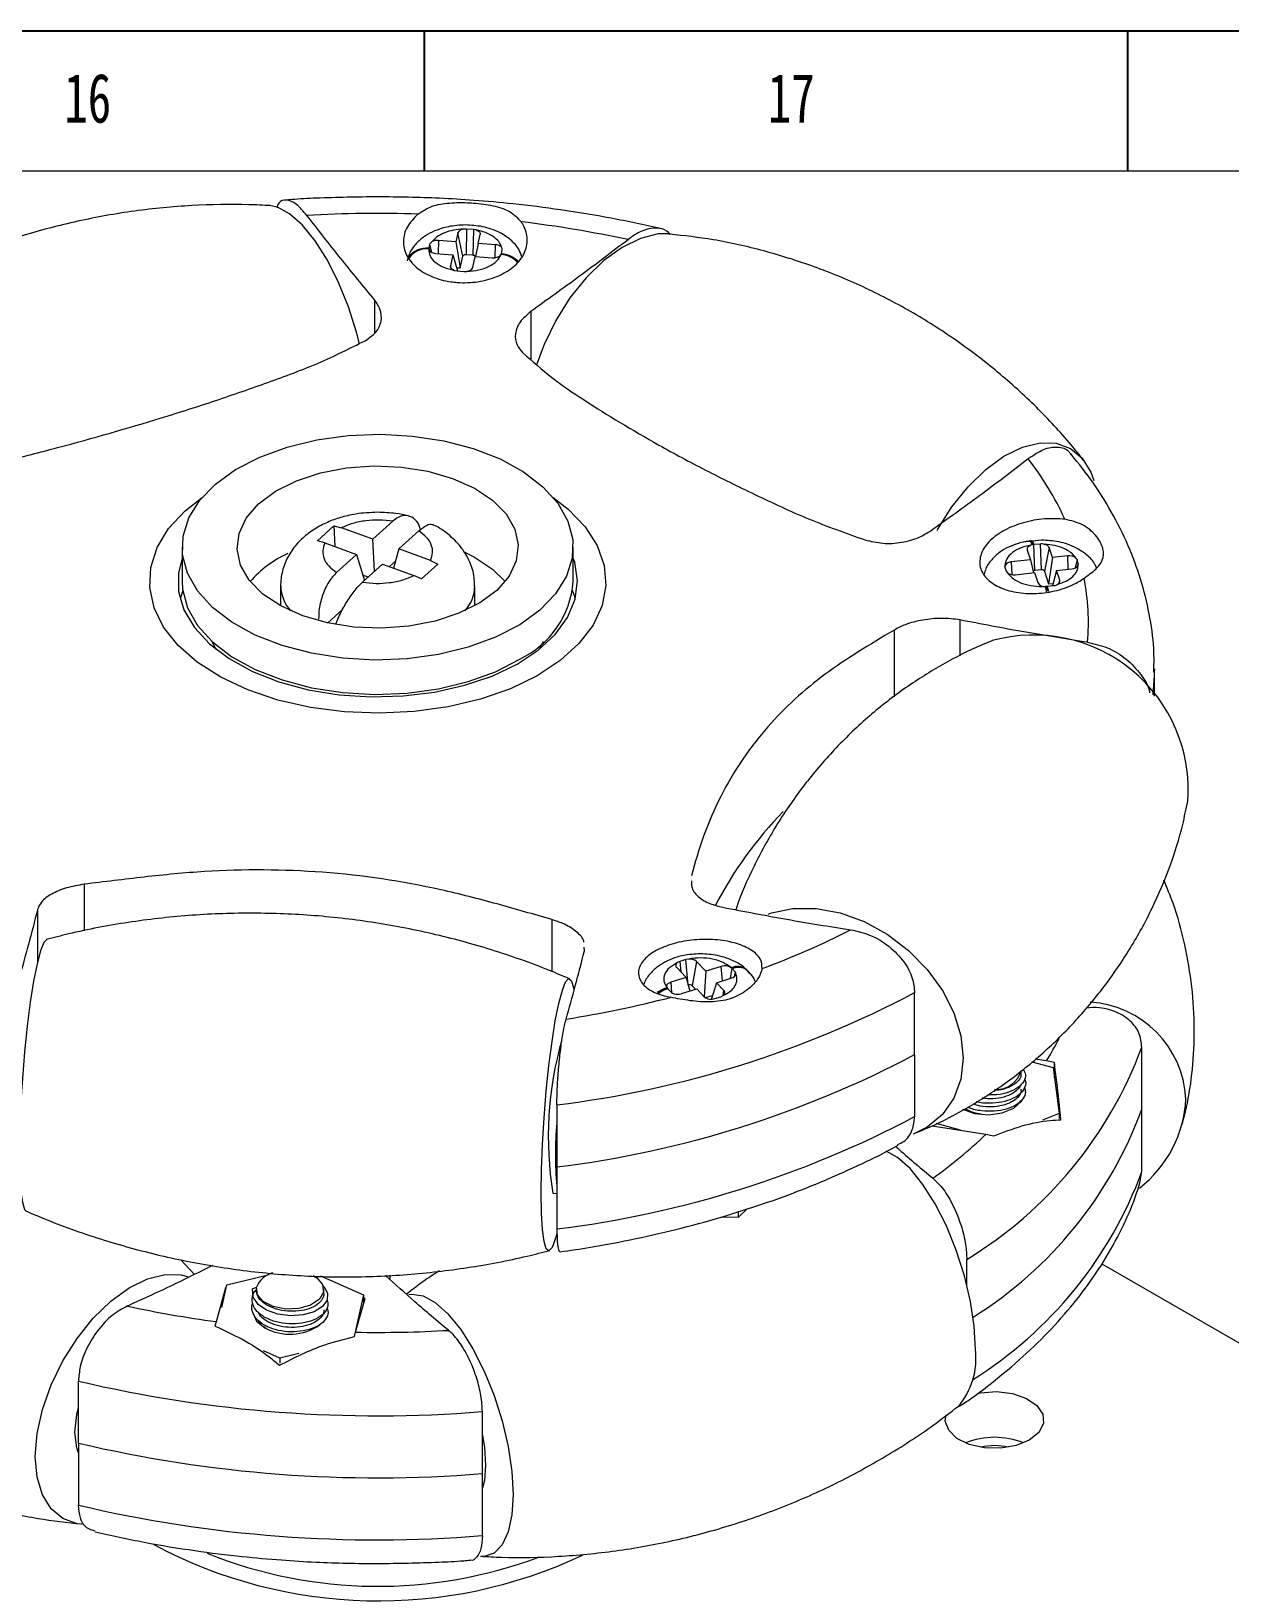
# Model space of a CAD drawing. Header units: millimetres. Extents: x 0 to 1189, y 0 to 841.
# Drawn here: x 774.1 to 859.3, y 730 to 841 of the extents above; entities that cross this region are included whole.
import ezdxf

# ---------------------------------------------------------------- set-up
doc = ezdxf.new("R2010")
doc.units = ezdxf.units.MM
doc.layers.add('10', color=7, linetype='Continuous')
doc.layers.add('5', color=7, linetype='Continuous')
doc.styles.add('SLDTEXTSTYLE5', font='TXT', dxfattribs={"width": 0.7})

msp = doc.modelspace()

# ---------------------------------------------------------------- linework, layer by layer
at = {"color": 8, "linetype": 'Continuous', "lineweight": 15}
for p, q in [((803.02, 826.12), (803, 825.19)), ((802.33, 825.57), (802.37, 825.41)), ((802.39, 825.84), (802.51, 825.29)), ((807.04, 824.91), (807.07, 825.82)), ((803.86, 824.32), (803.9, 824.17)), ((798.47, 821.91), (798.47, 819.53)), ((809.57, 821.07), (809.57, 817.67)), ((843.73, 803.27), (843.76, 802.37)), ((847.78, 802.76), (847.75, 803.7)), ((848.4, 803.44), (848.28, 802.85)), ((848.49, 803.17), (848.45, 802.98)), ((846.29, 801.55), (846.38, 801.16)), ((847.14, 801.78), (847.18, 801.97)), ((835.4, 798.43), (835.4, 793.69)), ((840.08, 799.15), (840.08, 796.59)), ((777.84, 780.36), (777.84, 777.04)), ((774.52, 778.57), (774.52, 774.86)), ((811.07, 777.85), (811.07, 774.16)), ((820.18, 774.87), (820.25, 774.12)), ((823.2, 773.49), (823.11, 774.51)), ((823.87, 774.39), (823.74, 773.66)), ((824.1, 774.14), (824.03, 773.78)), ((825.16, 773.99), (825.04, 774.16)), ((819.52, 773.39), (819.59, 772.66)), ((823.25, 772.44), (823.31, 772.8)), ((799.59, 752.25), (799.59, 752.57))]:
    msp.add_line(p, q, dxfattribs=at)
at = {"color": 7, "linetype": 'Continuous', "lineweight": 15}
for p, q in [((804.25, 826.03), (803.02, 826.12)), ((804.39, 826.66), (804.25, 826.03)), ((804.25, 826.03), (804.56, 824.17)), ((804.74, 825), (804.39, 826.66)), ((805.02, 826.94), (804.81, 826.93)), ((805.02, 826.94), (804.98, 825.11)), ((805.5, 826.9), (805.02, 826.94)), ((805.5, 826.9), (805.45, 825.07)), ((805.7, 826.87), (805.5, 826.9)), ((805.84, 825.91), (805.98, 826.54)), ((802.34, 825.59), (802.33, 825.57)), ((802.39, 825.84), (802.34, 825.59)), ((802.81, 825.21), (804.04, 825.11)), ((804.04, 825.11), (803.86, 824.32)), ((804.04, 825.11), (804.36, 823.96)), ((804.56, 824.17), (804.74, 825)), ((805.45, 825.07), (804.98, 825.11)), ((805.45, 824.2), (805.63, 824.99)), ((805.63, 824.99), (806.86, 824.9)), ((805.84, 825.91), (805.64, 824.99)), ((807.07, 825.82), (805.84, 825.91)), ((807.49, 825.2), (807.55, 825.46)), ((804.14, 824), (804.35, 823.96)), ((804.3, 824.19), (804.56, 824.17)), ((804.35, 823.96), (804.82, 823.93)), ((804.82, 823.93), (805.04, 823.93)), ((799.77, 806.16), (798.36, 804.88)), ((795.57, 805.83), (794.41, 804.77)), ((795.57, 805.83), (796.12, 805.69)), ((795.57, 805.83), (795.66, 804.36)), ((798.36, 804.88), (796.12, 805.69)), ((798.48, 802.62), (798.36, 804.88)), ((801.63, 805.48), (800.21, 804.2)), ((784.8, 804.33), (784.8, 801.88)), ((794.95, 804.62), (794.41, 804.77)), ((794.95, 804.62), (797.18, 803.8)), ((795.76, 802.52), (797.18, 803.8)), ((797.18, 803.8), (797.75, 801.95)), ((800.21, 804.2), (799.82, 802.84)), ((802.44, 803.38), (800.21, 804.2)), ((804.85, 803.98), (805.57, 803.62)), ((812.6, 801.88), (812.6, 804.33)), ((844.86, 804.12), (845.09, 803.41)), ((845.1, 804.77), (844.98, 804.76)), ((845.15, 804.78), (845.1, 804.77)), ((845.88, 804.82), (845.26, 804.76)), ((845.34, 804.5), (845.31, 804.49)), ((845.31, 804.49), (845.37, 802.66)), ((845.78, 804.54), (845.34, 804.5)), ((845.78, 804.54), (845.85, 802.71)), ((846.43, 804.29), (846.09, 802.62)), ((846.66, 803.58), (846.43, 804.29)), ((797.62, 801.84), (799.03, 803.12)), ((799.03, 803.12), (801.27, 802.31)), ((799.96, 803.32), (799.54, 802.94)), ((801.82, 802.06), (802.98, 803.12)), ((802.44, 803.38), (802.98, 803.12)), ((843.28, 803.01), (843.28, 802.89)), ((843.28, 802.89), (843.37, 802.62)), ((843.37, 802.62), (843.45, 802.5)), ((845.09, 803.41), (843.73, 803.27)), ((845.09, 803.41), (845.3, 802.5)), ((845.85, 802.71), (845.37, 802.66)), ((846.09, 802.62), (846.38, 801.71)), ((846.66, 803.58), (846.38, 801.71)), ((846.95, 802.67), (846.65, 801.58)), ((847.75, 803.7), (846.66, 803.58)), ((846.95, 802.67), (848.04, 802.79)), ((847.18, 801.97), (846.95, 802.67)), ((848.4, 803.44), (848.32, 803.55)), ((848.49, 803.17), (848.4, 803.44)), ((848.48, 803.04), (848.49, 803.17)), ((791.8, 801.55), (791.8, 800.15)), ((798.01, 802.19), (797.63, 802.33)), ((801.82, 802.06), (801.27, 802.31)), ((805.6, 800.15), (805.6, 801.55)), ((844.02, 802.36), (845.38, 802.51)), ((845.38, 802.51), (845.61, 801.8)), ((846.29, 801.55), (846.73, 801.59)), ((846.38, 801.71), (846.69, 801.75)), ((784.84, 801.23), (784.65, 800.65)), ((796.22, 799.91), (795.14, 798.93)), ((810.19, 797.06), (810.49, 797.63)), ((853.9, 795.67), (853.89, 795.47)), ((853.9, 793.72), (853.9, 795.67)), ((813.39, 775.63), (813.37, 775.89)), ((820.18, 774.87), (820.01, 774.79)), ((820.6, 775), (820.18, 774.87)), ((820.8, 775.04), (820.6, 775)), ((820.77, 773.19), (820.6, 775)), ((821.36, 774.87), (821.05, 773.14)), ((822.02, 774.17), (821.36, 774.87)), ((819.95, 774.43), (820.61, 773.73)), ((822.02, 774.17), (821.89, 772.38)), ((823.11, 774.51), (822.02, 774.17)), ((823.88, 774.37), (823.87, 774.39)), ((824.1, 774.14), (823.88, 774.37)), ((824.98, 774.23), (824.89, 774.31)), ((825.01, 774.19), (824.98, 774.23)), ((825.04, 774.16), (825.01, 774.19)), ((819.31, 772.93), (819.53, 772.71)), ((820.61, 773.73), (819.52, 773.39)), ((820.29, 772.58), (821.38, 772.92)), ((820.61, 773.73), (820.88, 772.76)), ((820.77, 773.19), (820.76, 773.19)), ((821.05, 773.14), (821.29, 772.89)), ((821.38, 772.92), (821.9, 772.36)), ((822.78, 773.36), (822.43, 772.21)), ((822.78, 773.36), (823.87, 773.7)), ((823.31, 772.8), (822.78, 773.36)), ((836.86, 768.24), (836.86, 772.65)), ((821.98, 772.3), (822.51, 772.46)), ((822.46, 772.19), (822.66, 772.23)), ((822.66, 772.23), (823.09, 772.36)), ((823.09, 772.36), (823.25, 772.44)), ((836.86, 768.24), (836.86, 763.83)), ((853.01, 764.36), (853.01, 768.77)), ((844.44, 766.92), (844.44, 767.1)), ((845.2, 767.73), (846.7, 767.32)), ((846.23, 767.8), (845.43, 767.92)), ((846.79, 767.69), (846.23, 767.8)), ((846.7, 767.32), (847.14, 764.07)), ((846.79, 766.63), (846.79, 767.69)), ((811.43, 764.67), (811.43, 760.26)), ((847.14, 764.07), (845.95, 763.59)), ((847.14, 764.07), (847.14, 763.71)), ((853.01, 759.95), (853.01, 764.36)), ((838.1, 763.18), (841.93, 762.58)), ((840.12, 762.87), (838.4, 763.34)), ((841.93, 762.58), (842.49, 762.48)), ((811.43, 760.26), (811.43, 755.85)), ((852.86, 759.13), (853.01, 759.95)), ((811.15, 758.39), (811.43, 758.37)), ((824.34, 756.7), (824.95, 757.28)), ((823.18, 756.72), (824.34, 756.7)), ((824.34, 756.7), (824.34, 757.06)), ((785.67, 752.62), (784.69, 753.68)), ((840.57, 751.88), (840.57, 753.68)), ((850.16, 753.38), (876.48, 738.19)), ((787.88, 751.66), (787.22, 749.26)), ((787.61, 750.27), (787.98, 751.89)), ((787.92, 751.67), (787.88, 751.66)), ((787.88, 751.49), (787.88, 751.66)), ((787.98, 751.89), (790.92, 752.6)), ((789.79, 751.6), (790.09, 751.72)), ((794.63, 752.51), (797.69, 751.16)), ((794.87, 751.24), (794.87, 751.54)), ((797.69, 751.16), (797.02, 748.2)), ((797.13, 748.51), (797.8, 750.91)), ((797.69, 751.16), (797.69, 750.53)), ((797.8, 750.91), (797.69, 750.95)), ((787.22, 749.26), (787.13, 748.95)), ((797.05, 748.21), (797.13, 748.51)), ((791.73, 746.67), (790.58, 747.18)), ((793.08, 746.99), (791.73, 746.67)), ((791.73, 746.67), (791.73, 746.31)), ((777.43, 740.63), (777.43, 745.04)), ((806.14, 738.46), (806.14, 742.87)), ((777.43, 740.63), (777.43, 736.21)), ((806.14, 734.05), (806.14, 738.46))]:
    msp.add_line(p, q, dxfattribs=at)
at = {"color": 7, "linetype": 'Continuous', "lineweight": 15, "flags": 128}
for points in [[(797.41, 818.78), (797.2, 819.6), (796.62, 821.41), (795.92, 823.14), (795.12, 824.73), (794.25, 826.1), (793.35, 827.21), (792.44, 828.02), (791.57, 828.49), (790.99, 828.61)], [(805.7, 826.87), (805.77, 826.84), (805.83, 826.81), (805.88, 826.77), (805.93, 826.73), (805.96, 826.68), (805.98, 826.64), (805.99, 826.59), (805.98, 826.54)], [(819.49, 826.6), (818.62, 826.59), (817.37, 826.27), (816.07, 825.63), (814.76, 824.69), (813.51, 823.47), (812.36, 822.04), (811.35, 820.44), (810.52, 818.73), (809.99, 817.28)], [(802.33, 825.52), (802.34, 825.46), (802.37, 825.41), (802.41, 825.36), (802.47, 825.31), (802.54, 825.27), (802.63, 825.24), (802.72, 825.22), (802.81, 825.21)], [(804.14, 824), (804.08, 824.03), (804.01, 824.06), (803.96, 824.1), (803.92, 824.14), (803.89, 824.18), (803.87, 824.23), (803.86, 824.28), (803.86, 824.32)], [(808.79, 798.81), (807.07, 797.92), (805.13, 797.22), (803.02, 796.7), (800.79, 796.39), (798.5, 796.3), (796.21, 796.43), (793.99, 796.78), (791.9, 797.33), (790, 798.07), (788.33, 798.98), (786.95, 800.04), (785.89, 801.21), (785.17, 802.47), (784.83, 803.78), (784.86, 805.1), (785.27, 806.41), (786.05, 807.66), (787.17, 808.81), (788.6, 809.85), (790.32, 810.73), (792.26, 811.44), (794.37, 811.95), (796.6, 812.26), (798.89, 812.35), (801.18, 812.22), (803.4, 811.88), (805.49, 811.33), (807.39, 810.59), (809.06, 809.68), (810.44, 808.62), (811.5, 807.44), (812.22, 806.18), (812.56, 804.87), (812.53, 803.55), (812.12, 802.25), (811.34, 801), (810.22, 799.84), (808.79, 798.81)], [(838.45, 805.51), (838.5, 805.59), (839.51, 807.19), (840.66, 808.62), (841.91, 809.84), (843.21, 810.78), (844.52, 811.42), (845.77, 811.74), (846.92, 811.71), (847.93, 811.34), (848.76, 810.64), (849.38, 809.65), (849.6, 809.06)], [(805.57, 808.52), (806.86, 807.66), (807.83, 806.68), (808.45, 805.61), (808.69, 804.48), (808.55, 803.35), (808.03, 802.26), (807.16, 801.25), (805.95, 800.36), (804.47, 799.62), (802.77, 799.06), (800.91, 798.7), (798.96, 798.56), (797.01, 798.64), (795.12, 798.94), (793.37, 799.44), (791.82, 800.14), (790.53, 800.99), (789.56, 801.97), (788.94, 803.05), (788.7, 804.17), (788.84, 805.3), (789.36, 806.39), (790.23, 807.4), (791.44, 808.3), (792.92, 809.04), (794.62, 809.6), (796.48, 809.96), (798.43, 810.1), (800.38, 810.02), (802.27, 809.72), (804.02, 809.21), (805.57, 808.52)], [(787.54, 795.08), (785.87, 796.14), (784.51, 797.34), (783.47, 798.64), (782.8, 800.02), (782.49, 801.45), (782.57, 802.88), (783.02, 804.29), (783.84, 805.64), (785.01, 806.91), (786.21, 807.86)], [(811.18, 807.86), (812.24, 807.03), (813.44, 805.77), (814.3, 804.43), (814.79, 803.02), (814.91, 801.59), (814.64, 800.17), (814, 798.78), (813, 797.47), (811.67, 796.26), (810.03, 795.18), (808.13, 794.26), (806.01, 793.52), (803.71, 792.97), (801.3, 792.63), (798.82, 792.51), (796.34, 792.61), (793.92, 792.93), (791.61, 793.45), (789.47, 794.18), (787.54, 795.08)], [(845.22, 804.48), (845.13, 804.46), (845.05, 804.42), (844.98, 804.38), (844.93, 804.34), (844.88, 804.29), (844.86, 804.23), (844.85, 804.17), (844.86, 804.12)], [(784.8, 803.55), (784.53, 802.48), (784.55, 801.16), (784.93, 799.86), (785.67, 798.61), (786.75, 797.45), (788.13, 796.4), (789.79, 795.49), (791.68, 794.75), (793.75, 794.19), (795.95, 793.83), (798.22, 793.68), (800.5, 793.75), (802.74, 794.02), (804.87, 794.5), (806.84, 795.16), (808.6, 796), (810.11, 797), (811.31, 798.12), (812.19, 799.33), (812.73, 800.62), (812.89, 801.93), (812.7, 803.25), (812.6, 803.55)], [(805.57, 803.62), (806.86, 802.76), (807.75, 801.88)], [(784.8, 801.88), (784.83, 801.33), (785.17, 800.02), (785.89, 798.76), (786.95, 797.59), (788.33, 796.53), (790, 795.62), (791.9, 794.88), (793.99, 794.33), (796.21, 793.98), (798.5, 793.85), (800.79, 793.94), (803.02, 794.25), (805.13, 794.77), (807.07, 795.47), (808.79, 796.36)], [(846.26, 801.54), (846.28, 801.54), (846.29, 801.55)], [(812.74, 800.65), (812.7, 800.8), (812.55, 801.23)], [(786.9, 797.63), (787, 797.42), (787.2, 797.06)], [(826.45, 778.24), (826.69, 778.33), (828.21, 778.64), (829.85, 778.64), (831.56, 778.33), (833.27, 777.7), (834.91, 776.8), (836.43, 775.65), (837.75, 774.3), (838.84, 772.8), (839.65, 771.21), (840.15, 769.59), (840.32, 768), (840.15, 766.5), (839.65, 765.15), (838.84, 764), (837.75, 763.1), (836.81, 762.62)], [(775.18, 776.44), (774.97, 776.22), (774.73, 775.63), (774.49, 774.7), (774.24, 773.46), (774, 771.97), (773.79, 770.28), (773.6, 768.45), (773.44, 766.56), (773.32, 764.67), (773.25, 762.87), (773.23, 761.22), (773.25, 759.78), (773.32, 758.61), (773.44, 757.75), (773.6, 757.24), (773.72, 757.11)], [(811.44, 755.51), (811.32, 755.12), (811.09, 754.53), (810.87, 754.3), (810.68, 754.44), (810.52, 754.95), (810.41, 755.81), (810.34, 756.98), (810.31, 758.42), (810.34, 760.07), (810.41, 761.87), (810.52, 763.76), (810.68, 765.65), (810.87, 767.47), (811.09, 769.17), (811.32, 770.66), (811.57, 771.89), (811.82, 772.83), (812.05, 773.42), (812.27, 773.65), (812.46, 773.5), (812.62, 772.99), (812.64, 772.86)], [(819.26, 773), (819.24, 773.05), (819.23, 773.11), (819.24, 773.17), (819.27, 773.22), (819.31, 773.27), (819.37, 773.32), (819.44, 773.36), (819.52, 773.39)], [(819.3, 772.95), (819.31, 772.94), (819.31, 772.93)], [(840.25, 764.38), (841.11, 764.07), (842.11, 763.97), (843.09, 764.1), (843.92, 764.44), (844.46, 764.93), (844.54, 765.07)], [(841.18, 747.29), (841.09, 748.93), (840.83, 750.7), (840.4, 752.52), (839.82, 754.34), (839.12, 756.07), (838.32, 757.65), (837.45, 759.02), (836.55, 760.14), (835.64, 760.94), (834.84, 761.39)], [(774.36, 739.68), (774.49, 741.3), (774.87, 743.02), (775.49, 744.76), (776.32, 746.47), (777.33, 748.07), (778.48, 749.51), (779.73, 750.72), (781.03, 751.67), (782.34, 752.31), (783.59, 752.62), (784.74, 752.59), (785.19, 752.47)], [(794.82, 751.8), (794.88, 751.76), (795.14, 751.29), (795.11, 750.79), (794.77, 750.34), (794.18, 749.97), (793.39, 749.75), (792.5, 749.68), (791.6, 749.8), (790.8, 750.08), (790.19, 750.49), (789.84, 751.01), (789.79, 751.6), (789.79, 751.6)], [(794.1, 752.55), (794.37, 752.38), (794.78, 751.9), (794.85, 751.36), (794.55, 750.85), (793.93, 750.44), (793.09, 750.2), (792.16, 750.16), (791.27, 750.34), (790.56, 750.69), (790.15, 751.18), (790.09, 751.72), (790.09, 751.72)], [(800.91, 751.19), (801.12, 751.22), (801.92, 751.1), (802.79, 750.63), (803.69, 749.82), (804.6, 748.71), (805.47, 747.33), (806.27, 745.75), (806.97, 744.02), (807.55, 742.21), (807.98, 740.38), (808.24, 738.62), (808.33, 736.98)], [(789.87, 749.8), (790.09, 749.29), (790.68, 748.82)], [(841.3, 744.16), (841.54, 744.21), (842.68, 744.29), (843.81, 744.15), (844.8, 743.81), (845.54, 743.3), (845.96, 742.68), (846.01, 742.02), (845.68, 741.38), (845.01, 740.84)], [(777.18, 741.4), (777.31, 742.66), (777.43, 743.16)], [(845.01, 740.84), (844.07, 740.45), (842.97, 740.26), (841.82, 740.29), (840.74, 740.53), (839.86, 740.96), (839.28, 741.54), (839.04, 742.19), (839.1, 742.65)], [(777.43, 739.93), (777.31, 740.29), (777.18, 741.4)], [(806.14, 741.17), (806.28, 740.34), (806.37, 739.06)], [(777.61, 734.86), (777.33, 734.9), (776.32, 735.27), (775.49, 735.96), (774.87, 736.96), (774.49, 738.21), (774.36, 739.68)], [(806.37, 739.06), (806.28, 737.97), (806.14, 737.44)], [(808.33, 736.98), (808.24, 735.52), (807.98, 734.32), (807.55, 733.4), (806.97, 732.81), (806.27, 732.57), (806.05, 732.57)]]:
    msp.add_lwpolyline(points, dxfattribs=at)
at = {"color": 8, "linetype": 'Continuous', "lineweight": 15, "flags": 128}
for points in [[(844.97, 804.75), (845, 804.76), (845.07, 804.72), (845.14, 804.63), (845.22, 804.48)], [(845.08, 804.77), (845.11, 804.77), (845.17, 804.74), (845.24, 804.64), (845.31, 804.49)], [(846.23, 801.14), (846.21, 801.33), (846.17, 801.54)], [(846.34, 801.16), (846.31, 801.34), (846.26, 801.54)], [(853.89, 795.47), (853.89, 795.2), (853.8, 793.83)]]:
    msp.add_lwpolyline(points, dxfattribs=at)
at = {"color": 7, "linetype": 'Continuous', "lineweight": 15}
for centre, radius, start, end in [((798.7, 740.7), 87.35, 88.122, 93.3), ((799.41, 747.28), 80.73, 77.7859, 83.2434), ((802.94, 825.32), 0.812, 84.161, 120.666), ((804.82, 826.47), 0.465, 90.9457, 155.3538), ((802.52, 825.53), 0.189, 167.1369, 182.6387), ((804.93, 824.9), 0.214, 77.4849, 150.3667), ((805.46, 824.87), 0.203, 33.9119, 91.6195), ((806.97, 825.53), 0.642, 260.0821, 321.0864), ((807.06, 825.19), 0.633, 45.7609, 89.0581), ((807.28, 825.23), 0.212, 332.7008, 347.0267), ((805.03, 824.4), 0.465, 270.947, 335.3512), ((826.99, 796.83), 22.63, 24.7693, 37.5195), ((795.47, 796.85), 7.7, 114.1658, 139.2508), ((845.4, 803.59), 0.904, 96.0973, 101.5404), ((846.04, 804.09), 0.438, 26.4963, 82.2845), ((843.73, 802.75), 0.513, 89.5512, 149.6423), ((845.4, 802.38), 0.282, 95.2541, 117.9032), ((845.9, 802.49), 0.227, 33.4964, 103.2882), ((847.86, 802.94), 0.769, 53.2645, 98.5887), ((848.04, 803.3), 0.513, 269.5525, 329.6374), ((805.93, 802.41), 6.69, 295.297, 355.4679), ((843.91, 803.12), 0.769, 233.2643, 278.5893), ((846.09, 802.1), 0.571, 211.8227, 278.1396), ((846.16, 802.5), 0.958, 270.8826, 276.1174), ((846.93, 801.92), 0.257, 290.4815, 11.4103), ((832.26, 798.89), 16.95, 355.483, 10.9509), ((845.31, 787.08), 11, 355.5299, 105.4779), ((847.75, 765.84), 28.23, 135.8055, 152.5194), ((806.13, 828.26), 57.45, 290.2623, 297.1104), ((820.89, 774.32), 0.724, 49.697, 96.898), ((820.11, 774.59), 0.226, 116.5926, 224.5604), ((823.37, 773.71), 0.844, 57.8945, 108.1659), ((823.59, 774.13), 0.376, 43.5257, 53.2975), ((823.8, 774.07), 0.376, 280.4638, 342.5272), ((802.43, 837.82), 73.7, 277.0161, 297.8514), ((819.51, 773.15), 0.287, 211.8546, 223.5489), ((820.87, 772.91), 0.294, 51.3447, 109.3027), ((823.15, 772.64), 0.226, 296.5928, 44.5605), ((800, 847.33), 77.51, 278.9737, 284.5813), ((820.02, 773.46), 0.925, 253.4329, 286.8194), ((822.37, 772.91), 0.724, 229.6966, 276.8956), ((848.92, 764.76), 7.22, 2.7861, 86.6203), ((835.71, 762.42), 24.89, 163.985, 189.3273), ((802.43, 833.41), 73.7, 277.0161, 297.8514), ((825.14, 779.08), 29.71, 301.2769, 339.7072), ((842.63, 767.64), 1.88, 268.8487, 343.5698), ((847.56, 765.53), 8.59, 307.973, 357.152), ((802.43, 829), 73.7, 277.0161, 297.8514), ((825.33, 774.56), 29.5, 302.1195, 339.7718), ((837.21, 761.15), 25.88, 175.0008, 184.9992), ((817.26, 788.54), 35.81, 305.7095, 313.5509), ((791.68, 751.06), 1.73, 105.591, 157.5236), ((797.88, 828.71), 80.16, 257.774, 262.355), ((792.45, 752.11), 3.74, 241.6539, 304.7413), ((798.7, 835.82), 87.32, 268.9736, 273.3005), ((836.03, 746.63), 5.19, 318.866, 7.3172), ((798.68, 835.31), 92.74, 256.7516, 274.6084), ((798.68, 830.9), 92.74, 256.7516, 274.6084), ((842.54, 735.52), 5.52, 68.0581, 111.9419), ((842.54, 736.31), 4.14, 76.2742, 103.7258), ((798.68, 826.49), 92.74, 256.7516, 274.6084), ((798.76, 763.26), 33.85, 241.8353, 295.3641)]:
    msp.add_arc(centre, radius, start, end, dxfattribs=at)
at = {"color": 8, "linetype": 'Continuous', "lineweight": 15}
for centre, radius, start, end in [((802.18, 824.03), 1.55, 84.201, 145.7896), ((802.2, 823.93), 1.6, 85.6066, 143.789), ((807.25, 823.21), 1.94, 45.2107, 83.4546), ((807.31, 823.28), 1.91, 45.0814, 84.688), ((794.6, 801.66), 2.8, 182.1837, 221.6675), ((802.91, 801.61), 2.69, 317.4712, 358.5601), ((824.26, 773.48), 1.04, 52.7047, 114.8901), ((824.29, 773.48), 0.998, 33.9497, 115.2949), ((819.8, 771.03), 2.04, 105.1226, 127.3681), ((819.88, 771), 2.04, 106.4973, 127.4677), ((827.63, 779.39), 21.91, 328.0481, 332.8555), ((825.31, 770.16), 29.53, 302.0239, 339.7645), ((798.71, 763.01), 32.56, 248.1189, 290.5728)]:
    msp.add_arc(centre, radius, start, end, dxfattribs=at)
at = {"color": 7, "linetype": 'Continuous', "lineweight": 15}
for points, knots in [([(791.04, 828.6), (790.54, 828.63), (788.7, 828.72), (785.48, 828.65), (781.41, 828.27), (777.37, 827.54), (773.4, 826.5), (769.53, 825.14), (765.79, 823.48), (762.23, 821.54), (759.33, 819.67), (757.69, 818.41), (757.1, 817.95)], [0, 0, 0, 0, 0.0419068, 0.1537337, 0.2661154, 0.3786822, 0.4912314, 0.6036136, 0.7156905, 0.827321, 0.9383681, 1, 1, 1, 1]), ([(793.67, 827.9), (793.42, 828.2), (792.91, 828.79), (792.21, 829.06), (791.71, 828.95), (791.56, 828.57), (791.51, 828.45)], [0, 0, 0, 0, 0.29306, 0.58641, 0.869938, 1, 1, 1, 1]), ([(798.7, 829.23), (797.24, 829.21), (795.2, 829.18), (793.01, 829.07), (792.28, 829), (792.13, 828.99)], [0, 0, 0, 0, 0.661864, 0.92994, 1, 1, 1, 1]), ([(818.79, 826.97), (817.63, 827.23), (815.3, 827.74), (811.79, 828.31), (808.53, 828.72), (805.65, 828.98), (802.44, 829.18), (800.16, 829.21), (798.7, 829.23)], [0, 0, 0, 0, 0.18082, 0.362101, 0.530105, 0.667106, 0.786427, 1, 1, 1, 1]), ([(801.56, 828), (801.88, 828.21), (802.52, 828.63), (803.82, 828.82), (804.84, 828.83), (805.9, 828.76), (806.92, 828.62), (808.14, 828.25), (808.65, 827.72), (808.9, 827.45)], [0, 0, 0, 0, 0.152975, 0.305231, 0.47227, 0.500201, 0.666258, 0.832135, 1, 1, 1, 1]), ([(798.47, 821.91), (797.67, 822.88), (796.06, 824.83), (794.47, 826.88), (793.67, 827.9)], [0, 0, 0, 0, 0.499889, 1, 1, 1, 1]), ([(801.56, 828), (801.27, 827.71), (800.71, 827.11), (800.44, 826.08), (800.67, 825.07), (801.38, 824.18), (802.5, 823.51), (803.57, 823.22), (804.68, 823.1), (805.84, 823.14), (807.23, 823.53), (808.37, 824.19), (809.13, 825.07), (809.4, 826.08), (809.24, 826.9), (808.97, 827.33), (808.9, 827.45)], [0, 0, 0, 0, 0.079872, 0.159749, 0.23943, 0.318713, 0.397568, 0.475972, 0.499975, 0.577976, 0.655968, 0.734207, 0.812892, 0.892007, 0.971534, 1, 1, 1, 1]), ([(804.92, 827.23), (804.52, 827.21), (803.95, 827.17), (803.17, 826.97), (802.56, 826.74), (801.91, 826.36), (801.36, 825.85), (800.99, 825.35), (800.9, 825.01), (800.88, 824.92)], [0, 0, 0, 0, 0.228953, 0.318897, 0.467326, 0.61894, 0.779701, 0.942621, 1, 1, 1, 1]), ([(808.94, 824.97), (808.88, 825.15), (808.71, 825.61), (808.16, 826.19), (807.49, 826.65), (806.8, 826.94), (805.97, 827.17), (805.34, 827.2), (804.92, 827.23)], [0, 0, 0, 0, 0.123596, 0.310417, 0.496149, 0.636519, 0.764932, 1, 1, 1, 1]), ([(802.53, 826.01), (802.49, 825.98), (802.42, 825.93), (802.4, 825.87), (802.39, 825.84)], [0, 0, 0, 0, 0.579241, 1, 1, 1, 1]), ([(804.81, 826.93), (804.57, 826.92), (804.08, 826.88), (803.42, 826.68), (802.87, 826.39), (802.64, 826.14), (802.53, 826.01)], [0, 0, 0, 0, 0.250001, 0.5, 0.75, 1, 1, 1, 1]), ([(807.5, 825.64), (807.45, 825.78), (807.34, 826.05), (806.93, 826.41), (806.38, 826.71), (805.93, 826.81), (805.7, 826.87)], [0, 0, 0, 0, 0.25, 0.499998, 0.749998, 1, 1, 1, 1]), ([(816.49, 826.18), (815.34, 825.3), (813.04, 823.55), (810.73, 821.9), (809.57, 821.07)], [0, 0, 0, 0, 0.499656, 1, 1, 1, 1]), ([(819.46, 826.55), (819.43, 826.59), (819.27, 826.86), (818.72, 827.03), (817.85, 826.99), (817.05, 826.61), (816.6, 826.27), (816.49, 826.18)], [0, 0, 0, 0, 0.045397, 0.311724, 0.594644, 0.896735, 1, 1, 1, 1]), ([(848.87, 810.49), (848.58, 810.86), (847.54, 812.17), (845.54, 814.31), (842.79, 816.81), (839.79, 819.1), (836.59, 821.12), (833.22, 822.87), (829.73, 824.31), (826.16, 825.42), (822.72, 826.21), (820.48, 826.46), (819.45, 826.58)], [0, 0, 0, 0, 0.041765, 0.1486123, 0.2565703, 0.3652852, 0.4743536, 0.5834681, 0.6923523, 0.8007058, 0.908259, 1, 1, 1, 1]), ([(802.33, 825.52), (802.34, 825.35), (802.36, 825.02), (802.75, 824.57), (803.35, 824.2), (803.88, 824.07), (804.14, 824)], [0, 0, 0, 0, 0.25, 0.499998, 0.749999, 1, 1, 1, 1]), ([(805.04, 823.93), (805.32, 823.96), (805.89, 824), (806.64, 824.27), (807.21, 824.65), (807.38, 824.97), (807.47, 825.13)], [0, 0, 0, 0, 0.249999, 0.500001, 0.75, 1, 1, 1, 1]), ([(807.49, 825.18), (807.49, 825.18), (807.49, 825.19), (807.49, 825.2), (807.49, 825.2)], [0, 0, 0, 0, 0.500116, 1, 1, 1, 1]), ([(807.55, 825.46), (807.55, 825.49), (807.56, 825.56), (807.52, 825.61), (807.5, 825.64)], [0, 0, 0, 0, 0.580231, 1, 1, 1, 1]), ([(797.8, 819), (798.08, 819.19), (798.65, 819.58), (799, 820.38), (798.95, 821.2), (798.62, 821.69), (798.47, 821.91)], [0, 0, 0, 0, 0.261481, 0.523007, 0.784024, 1, 1, 1, 1]), ([(809.57, 821.07), (809.3, 820.83), (808.74, 820.35), (808.42, 819.49), (808.51, 818.73), (808.85, 818.33), (809, 818.15)], [0, 0, 0, 0, 0.265019, 0.530095, 0.793367, 1, 1, 1, 1]), ([(768.36, 809.75), (769.65, 809.97), (772.21, 810.42), (777.25, 811.73), (782.3, 813.17), (787.22, 814.74), (790.95, 816.05), (794.51, 817.35), (796.7, 818.45), (797.8, 819)], [0, 0, 0, 0, 0.116002, 0.232044, 0.46821, 0.599398, 0.730589, 0.865318, 1, 1, 1, 1]), ([(809, 818.15), (809.68, 817.55), (811.03, 816.35), (814.13, 814.25), (817.77, 812.05), (821.95, 809.8), (825.51, 808.05), (829.28, 806.28), (831.98, 805.32), (833.33, 804.84)], [0, 0, 0, 0, 0.1160019, 0.2320445, 0.4682103, 0.5993981, 0.7305891, 0.8653179, 1, 1, 1, 1]), ([(838.03, 805.51), (839.18, 806.33), (841.49, 807.98), (843.79, 809.74), (844.94, 810.62)], [0, 0, 0, 0, 0.499889, 1, 1, 1, 1]), ([(844.94, 810.62), (845.3, 810.86), (846.03, 811.36), (847.03, 811.5), (847.71, 811.33), (847.91, 810.99), (847.95, 810.92)], [0, 0, 0, 0, 0.3099484, 0.6202014, 0.9200668, 1, 1, 1, 1]), ([(853.86, 795.44), (853.87, 795.89), (853.9, 797.18), (853.62, 799.29), (853.06, 801.75), (852.19, 804.18), (851.04, 806.56), (849.65, 808.83), (848.53, 810.25), (847.98, 810.94)], [0, 0, 0, 0, 0.082963, 0.234924, 0.387584, 0.541467, 0.696868, 0.853833, 1, 1, 1, 1]), ([(798.7, 806.8), (798.17, 806.78), (797.44, 806.75), (796.41, 806.54), (795.57, 806.29), (794.64, 805.88), (793.76, 805.33), (792.97, 804.62), (792.34, 803.75), (791.92, 802.76), (791.79, 801.95), (791.8, 801.49), (791.8, 801.39)], [0, 0, 0, 0, 0.15031, 0.210009, 0.308869, 0.410552, 0.519461, 0.631394, 0.743868, 0.855877, 0.968131, 1, 1, 1, 1]), ([(799.77, 806.16), (799.45, 806.2), (798.81, 806.28), (797.84, 806.22), (796.9, 806.03), (796.38, 805.81), (796.12, 805.69)], [0, 0, 0, 0, 0.25, 0.5, 0.75, 1, 1, 1, 1]), ([(800.88, 806.55), (800.87, 806.55), (800.59, 806.63), (799.86, 806.75), (799.13, 806.78), (798.7, 806.8)], [0, 0, 0, 0, 0.00927, 0.415439, 1, 1, 1, 1]), ([(801.74, 805.56), (801.71, 805.66), (801.61, 806.03), (801.25, 806.42), (800.73, 806.63), (800.21, 806.51), (799.9, 806.26), (799.77, 806.16)], [0, 0, 0, 0, 0.09232, 0.337991, 0.585312, 0.835174, 1, 1, 1, 1]), ([(801.63, 805.48), (801.81, 805.63), (802.18, 805.91), (802.52, 806.01), (802.62, 805.9), (802.64, 805.88)], [0, 0, 0, 0, 0.455551, 0.911307, 1, 1, 1, 1]), ([(847.54, 806.31), (847.06, 806.34), (846.1, 806.39), (844.58, 806.1), (843.22, 805.57), (842.17, 804.82), (841.55, 803.95), (841.45, 803.25), (841.6, 802.59), (841.99, 801.99), (842.94, 801.39), (844.22, 801.04), (845.69, 800.99), (847.19, 801.25), (848.26, 801.69), (848.76, 802.02), (848.9, 802.11)], [0, 0, 0, 0, 0.079872, 0.159749, 0.23943, 0.318713, 0.397567, 0.475972, 0.499975, 0.577976, 0.655968, 0.734207, 0.812892, 0.892007, 0.971533, 1, 1, 1, 1]), ([(848.9, 802.11), (849.2, 802.33), (849.8, 802.77), (850.27, 803.41), (850.31, 803.96), (850.15, 804.55), (849.78, 805.17), (848.85, 805.99), (847.98, 806.2), (847.54, 806.31)], [0, 0, 0, 0, 0.152975, 0.305232, 0.47227, 0.500147, 0.666202, 0.832077, 1, 1, 1, 1]), ([(802.44, 803.38), (802.51, 803.56), (802.65, 803.93), (802.54, 804.5), (802.22, 805.03), (801.82, 805.33), (801.63, 805.48)], [0, 0, 0, 0, 0.25, 0.5, 0.75, 1, 1, 1, 1]), ([(805.59, 801.39), (805.58, 801.7), (805.57, 802.39), (805.22, 803.42), (804.6, 804.42), (803.75, 805.23), (803.07, 805.72), (802.67, 805.89), (802.65, 805.9)], [0, 0, 0, 0, 0.164745, 0.362953, 0.566716, 0.77789, 0.987037, 1, 1, 1, 1]), ([(833.33, 804.84), (833.75, 804.74), (834.59, 804.54), (835.95, 804.62), (837.15, 804.96), (837.76, 805.34), (838.03, 805.51)], [0, 0, 0, 0, 0.2614818, 0.5230066, 0.7840242, 1, 1, 1, 1]), ([(794.95, 804.62), (794.88, 804.44), (794.75, 804.07), (794.85, 803.5), (795.17, 802.97), (795.57, 802.67), (795.76, 802.52)], [0, 0, 0, 0, 0.25, 0.5, 0.75, 1, 1, 1, 1]), ([(844.99, 804.73), (844.89, 804.73), (844.63, 804.71), (844.13, 804.56), (843.52, 804.34), (842.87, 803.96), (842.32, 803.44), (841.93, 802.91), (841.84, 802.53), (841.81, 802.41)], [0, 0, 0, 0, 0.069196, 0.174402, 0.348018, 0.52536, 0.713401, 0.903968, 1, 1, 1, 1]), ([(845.22, 804.48), (844.95, 804.42), (844.41, 804.31), (843.78, 803.95), (843.36, 803.51), (843.31, 803.18), (843.28, 803.01)], [0, 0, 0, 0, 0.25, 0.500001, 0.75, 1, 1, 1, 1]), ([(844.96, 804.73), (844.87, 804.72), (844.61, 804.7), (844.17, 804.58), (843.84, 804.44), (843.65, 804.36)], [0, 0, 0, 0, 0.198082, 0.534264, 1, 1, 1, 1]), ([(846.1, 804.52), (846.04, 804.54), (845.93, 804.56), (845.83, 804.55), (845.78, 804.54)], [0, 0, 0, 0, 0.579244, 1, 1, 1, 1]), ([(849.78, 802.85), (849.75, 802.93), (849.61, 803.29), (849.12, 803.78), (848.45, 804.24), (847.76, 804.53), (846.93, 804.76), (846.3, 804.8), (845.88, 804.82)], [0, 0, 0, 0, 0.062829, 0.262605, 0.461214, 0.611317, 0.748633, 1, 1, 1, 1]), ([(848.32, 803.55), (848.22, 803.68), (848.01, 803.94), (847.47, 804.24), (846.83, 804.46), (846.34, 804.5), (846.1, 804.52)], [0, 0, 0, 0, 0.25, 0.5, 0.75, 1, 1, 1, 1]), ([(847.02, 801.68), (847.23, 801.75), (847.65, 801.89), (848.12, 802.23), (848.43, 802.62), (848.47, 802.9), (848.48, 803.04)], [0, 0, 0, 0, 0.25, 0.5, 0.75, 1, 1, 1, 1]), ([(795.76, 802.52), (795.58, 802.31), (795.2, 801.9), (794.78, 800.98), (794.52, 800.03), (794.5, 799.44), (794.5, 799.2)], [0, 0, 0, 0, 0.270359, 0.54084, 0.808323, 1, 1, 1, 1]), ([(795.73, 798.82), (795.73, 798.84), (795.82, 799.14), (796.14, 799.81), (796.65, 800.7), (797.18, 801.4), (797.49, 801.71), (797.62, 801.84)], [0, 0, 0, 0, 0.015367, 0.281867, 0.550155, 0.8212, 1, 1, 1, 1]), ([(797.62, 801.84), (797.94, 801.8), (798.58, 801.72), (799.55, 801.78), (800.49, 801.97), (801.01, 802.19), (801.27, 802.31)], [0, 0, 0, 0, 0.25, 0.5, 0.75, 1, 1, 1, 1]), ([(843.45, 802.5), (843.58, 802.35), (843.83, 802.05), (844.5, 801.73), (845.31, 801.53), (845.88, 801.53), (846.17, 801.54)], [0, 0, 0, 0, 0.25, 0.5, 0.75, 1, 1, 1, 1]), ([(846.73, 801.59), (846.79, 801.6), (846.9, 801.62), (846.98, 801.66), (847.02, 801.68)], [0, 0, 0, 0, 0.580238, 1, 1, 1, 1]), ([(835.4, 798.43), (834.53, 797.91), (832.8, 796.87), (829.67, 794.78), (826.87, 792.23), (824.54, 789.2), (823.01, 786.6), (821.79, 783.76), (821.26, 781.9), (820.99, 780.96)], [0, 0, 0, 0, 0.116002, 0.232045, 0.46821, 0.599398, 0.730589, 0.865318, 1, 1, 1, 1]), ([(840.08, 799.15), (839.65, 799.21), (838.8, 799.31), (837.43, 799.17), (836.24, 798.87), (835.65, 798.56), (835.4, 798.43)], [0, 0, 0, 0, 0.265019, 0.530095, 0.793366, 1, 1, 1, 1]), ([(849.15, 797.56), (847.64, 797.79), (844.63, 798.27), (841.59, 798.86), (840.08, 799.15)], [0, 0, 0, 0, 0.4996556, 1, 1, 1, 1]), ([(842.4, 797.68), (842.01, 797.52), (840.7, 796.99), (838.5, 795.83), (835.85, 794.12), (833.32, 792.1), (830.97, 789.8), (828.84, 787.26), (826.96, 784.53), (825.42, 781.66), (824.49, 779.64), (824.17, 778.59), (824.16, 778.55)], [0, 0, 0, 0, 0.048478, 0.162927, 0.279507, 0.397844, 0.517242, 0.637142, 0.757068, 0.876446, 0.994798, 1, 1, 1, 1]), ([(849.15, 797.56), (849.63, 797.45), (850.57, 797.25), (851.93, 796.42), (852.94, 795.33), (853.49, 794.45), (853.56, 794.01), (853.56, 793.97)], [0, 0, 0, 0, 0.252401, 0.50505, 0.74924, 0.97665, 1, 1, 1, 1]), ([(836.77, 762.62), (837.17, 762.78), (838.48, 763.31), (840.69, 764.47), (843.34, 766.18), (845.87, 768.2), (848.23, 770.5), (850.36, 773.04), (852.22, 775.77), (853.79, 778.64), (855.04, 781.6), (855.85, 784.16), (856.15, 785.7), (856.27, 786.26)], [0, 0, 0, 0, 0.041757, 0.138963, 0.237979, 0.338487, 0.439896, 0.541732, 0.64359, 0.744982, 0.845503, 0.944698, 1, 1, 1, 1]), ([(811.07, 777.85), (809.78, 778.22), (807.2, 778.97), (801.81, 780.37), (794.87, 781.4), (787.75, 781.44), (782.1, 780.89), (779.26, 780.53), (777.84, 780.36)], [0, 0, 0, 0, 0.123718, 0.24748, 0.499993, 0.747011, 0.873528, 1, 1, 1, 1]), ([(821, 780.61), (821, 780.47), (820.97, 780.06), (821.42, 779.47), (822.21, 778.97), (822.91, 778.8), (823.23, 778.72)], [0, 0, 0, 0, 0.162645, 0.45917, 0.75512, 1, 1, 1, 1]), ([(855.87, 763.3), (855.98, 763.69), (856.31, 764.95), (856.65, 767.23), (856.79, 770.1), (856.61, 773.08), (856.1, 776.07), (855.42, 778.62), (854.8, 780.1), (854.58, 780.64)], [0, 0, 0, 0, 0.073529, 0.233774, 0.397569, 0.564419, 0.733273, 0.90325, 1, 1, 1, 1]), ([(777.84, 780.36), (777.41, 780.28), (776.54, 780.13), (775.48, 779.68), (774.77, 779.14), (774.6, 778.75), (774.52, 778.57)], [0, 0, 0, 0, 0.261482, 0.523007, 0.784024, 1, 1, 1, 1]), ([(774.52, 778.57), (774.31, 777.73), (773.87, 776.05), (773.44, 774.49), (773.22, 773.71)], [0, 0, 0, 0, 0.4998889, 1, 1, 1, 1]), ([(812.36, 773.62), (811.88, 773.82), (810.06, 774.6), (806.8, 775.74), (802.58, 776.89), (798.28, 777.71), (793.94, 778.2), (789.59, 778.35), (785.25, 778.19), (780.96, 777.69), (777.58, 777.06), (775.66, 776.56), (775.13, 776.42)], [0, 0, 0, 0, 0.041293, 0.156451, 0.271687, 0.386625, 0.501252, 0.615562, 0.729548, 0.843203, 0.956517, 1, 1, 1, 1]), ([(823.23, 778.72), (824.75, 778.43), (827.78, 777.84), (830.8, 777.36), (832.3, 777.12)], [0, 0, 0, 0, 0.499889, 1, 1, 1, 1]), ([(813.35, 776.25), (813.34, 776.27), (813.33, 776.51), (812.88, 776.96), (812.09, 777.51), (811.38, 777.74), (811.07, 777.85)], [0, 0, 0, 0, 0.027209, 0.378053, 0.726508, 1, 1, 1, 1]), ([(832.3, 777.12), (832.78, 777.02), (833.73, 776.81), (835.07, 775.98), (836.12, 774.9), (836.76, 773.72), (836.83, 772.99), (836.86, 772.65)], [0, 0, 0, 0, 0.215775, 0.431761, 0.640516, 0.834927, 1, 1, 1, 1]), ([(826.02, 774.37), (826.01, 774.6), (825.98, 775.06), (825.31, 775.69), (824.24, 776.18), (822.88, 776.44), (821.38, 776.46), (820.24, 776.28), (819.22, 775.99), (818.31, 775.6), (817.5, 774.94), (817.16, 774.2), (817.31, 773.47), (817.95, 772.83), (818.78, 772.48), (819.36, 772.35), (819.51, 772.32)], [0, 0, 0, 0, 0.079871, 0.159749, 0.23943, 0.318713, 0.397567, 0.475972, 0.499975, 0.577976, 0.655968, 0.734207, 0.812892, 0.892007, 0.971533, 1, 1, 1, 1]), ([(812.09, 770.77), (812.31, 771.55), (812.74, 773.11), (813.18, 774.79), (813.39, 775.63)], [0, 0, 0, 0, 0.499656, 1, 1, 1, 1]), ([(821.63, 775.41), (821.23, 775.39), (820.66, 775.36), (819.88, 775.16), (819.27, 774.92), (818.61, 774.54), (818.07, 774.03), (817.72, 773.58), (817.64, 773.29), (817.63, 773.25)], [0, 0, 0, 0, 0.23636, 0.329213, 0.482444, 0.638963, 0.804925, 0.973116, 1, 1, 1, 1]), ([(823.82, 774.43), (823.64, 774.56), (823.28, 774.82), (822.51, 775.06), (821.65, 775.15), (821.08, 775.08), (820.8, 775.04)], [0, 0, 0, 0, 0.25, 0.5, 0.7500001, 1, 1, 1, 1]), ([(824.89, 774.31), (824.87, 774.32), (824.67, 774.55), (824.19, 774.82), (823.51, 775.12), (822.68, 775.35), (822.04, 775.39), (821.63, 775.41)], [0, 0, 0, 0, 0.016348, 0.281286, 0.481516, 0.664692, 1, 1, 1, 1]), ([(820.01, 774.79), (819.81, 774.68), (819.39, 774.44), (819.06, 773.97), (818.98, 773.47), (819.17, 773.15), (819.26, 773)], [0, 0, 0, 0, 0.25, 0.5, 0.75, 1, 1, 1, 1]), ([(826.02, 774.37), (825.95, 774.13), (825.8, 773.67), (825.07, 772.86), (824.3, 772.41), (823.39, 772.09), (822.37, 771.94), (820.88, 772.06), (819.97, 772.23), (819.51, 772.32)], [0, 0, 0, 0, 0.152975, 0.305232, 0.47227, 0.500164, 0.666219, 0.832095, 1, 1, 1, 1]), ([(823.25, 772.44), (823.43, 772.54), (823.79, 772.73), (824.12, 773.12), (824.27, 773.54), (824.2, 773.82), (824.16, 773.96)], [0, 0, 0, 0, 0.25, 0.5, 0.75, 1, 1, 1, 1]), ([(824.16, 773.96), (824.16, 774), (824.16, 774.06), (824.12, 774.12), (824.1, 774.14)], [0, 0, 0, 0, 0.579244, 1, 1, 1, 1]), ([(825.53, 773.44), (825.5, 773.52), (825.39, 773.81), (825.16, 774.03), (824.99, 774.18)], [0, 0, 0, 0, 0.288528, 1, 1, 1, 1]), ([(819.53, 772.71), (819.56, 772.68), (819.62, 772.62), (819.72, 772.59), (819.76, 772.58)], [0, 0, 0, 0, 0.580242, 1, 1, 1, 1]), ([(853.01, 768.77), (852.97, 769.12), (852.89, 769.8), (852.23, 770.67), (851.26, 771.3), (850.14, 771.63), (849.37, 771.58), (849.04, 771.56)], [0, 0, 0, 0, 0.2050572, 0.4099245, 0.6201669, 0.843507, 1, 1, 1, 1]), ([(811.43, 764.67), (811.44, 765.04), (811.45, 765.79), (811.54, 767.1), (811.67, 768.41), (811.83, 769.62), (811.98, 770.39), (812.07, 770.7), (812.09, 770.77)], [0, 0, 0, 0, 0.176243, 0.352322, 0.53302, 0.724975, 0.929937, 1, 1, 1, 1]), ([(844.58, 767.24), (844.65, 767.1), (844.8, 766.81), (844.66, 766.33), (844.24, 765.89), (843.57, 765.55), (842.82, 765.37), (842.31, 765.38), (842.11, 765.38)], [0, 0, 0, 0, 0.153789, 0.334879, 0.515967, 0.69714, 0.878479, 1, 1, 1, 1]), ([(847.25, 763.6), (847.16, 764.54), (847.01, 766.09), (846.85, 767.24), (846.79, 767.69)], [0, 0, 0, 0, 0.608567, 1, 1, 1, 1]), ([(844.66, 766.52), (844.67, 766.5), (844.79, 766.32), (844.73, 765.95), (844.44, 765.48), (843.86, 765.1), (843.07, 764.84), (842.18, 764.77), (841.53, 764.8), (841.26, 764.89), (841.25, 764.89)], [0, 0, 0, 0, 0.0229049, 0.1854343, 0.3479808, 0.5103288, 0.6725411, 0.8346889, 0.9968479, 1, 1, 1, 1]), ([(844.38, 766.1), (844.38, 766.08), (844.36, 765.93), (844.09, 765.65), (843.56, 765.32), (842.84, 765.13), (842.17, 765.07), (841.79, 765.14), (841.67, 765.16)], [0, 0, 0, 0, 0.0170917, 0.2379668, 0.4588432, 0.6797203, 0.9005971, 1, 1, 1, 1]), ([(844.4, 766.92), (844.41, 766.82), (844.41, 766.58), (844.1, 766.22), (843.56, 765.9), (842.99, 765.72), (842.62, 765.71), (842.51, 765.71)], [0, 0, 0, 0, 0.164257, 0.411194, 0.658133, 0.905073, 1, 1, 1, 1]), ([(844.66, 765.9), (844.69, 765.79), (844.79, 765.52), (844.59, 765.09), (844.12, 764.66), (843.4, 764.35), (842.53, 764.2), (841.62, 764.23), (840.96, 764.35), (840.7, 764.48), (840.67, 764.49)], [0, 0, 0, 0, 0.096373, 0.243928, 0.391544, 0.539291, 0.687222, 0.835105, 0.982816, 1, 1, 1, 1]), ([(844.41, 765.78), (844.41, 765.73), (844.45, 765.54), (844.24, 765.22), (843.78, 764.86), (843.11, 764.61), (842.33, 764.51), (841.58, 764.55), (841.17, 764.68), (841.01, 764.73)], [0, 0, 0, 0, 0.050411, 0.217679, 0.384947, 0.552215, 0.719482, 0.886749, 1, 1, 1, 1]), ([(835.65, 761.86), (835.8, 761.92), (836.29, 762.13), (836.75, 762.83), (836.83, 763.52), (836.86, 763.83)], [0, 0, 0, 0, 0.1956107, 0.6306318, 1, 1, 1, 1]), ([(841.58, 764.02), (841.4, 764.05), (840.97, 764.11), (840.63, 764.29), (840.44, 764.39)], [0, 0, 0, 0, 0.428916, 1, 1, 1, 1]), ([(842.49, 762.48), (843.16, 762.73), (844.5, 763.23), (846.11, 763.58), (847, 763.6), (847.25, 763.6)], [0, 0, 0, 0, 0.412656, 0.833395, 1, 1, 1, 1]), ([(824.47, 757.12), (825.21, 757.36), (827.02, 757.93), (829.79, 759), (832.76, 760.31), (834.72, 761.25), (835.65, 761.79), (835.68, 761.81)], [0, 0, 0, 0, 0.183004, 0.450166, 0.719836, 0.991485, 1, 1, 1, 1]), ([(835.55, 761.69), (835.62, 761.63), (836.49, 760.84), (837.36, 760.12), (838.16, 759.46)], [0, 0, 0, 0, 0.080824, 1, 1, 1, 1]), ([(838.16, 759.46), (838.41, 759.22), (838.91, 758.74), (839.62, 757.53), (840.18, 756.14), (840.51, 754.78), (840.55, 754.03), (840.57, 753.68)], [0, 0, 0, 0, 0.2157746, 0.4317615, 0.6405166, 0.8349285, 1, 1, 1, 1]), ([(840.03, 743.25), (840.3, 743.42), (841.42, 744.16), (843.21, 745.58), (845.38, 747.49), (847.32, 749.51), (849.04, 751.63), (850.52, 753.83), (851.73, 756.12), (852.51, 757.89), (852.79, 758.91), (852.86, 759.13)], [0, 0, 0, 0, 0.0416766, 0.1733634, 0.3053105, 0.4373618, 0.5693599, 0.7011673, 0.8327046, 0.9640026, 1, 1, 1, 1]), ([(773.67, 757.14), (774.16, 756.93), (775.99, 756.15), (779.25, 755.01), (783.48, 753.86), (787.78, 753.04), (792.12, 752.55), (796.47, 752.39), (800.8, 752.56), (805.1, 753.06), (808.47, 753.69), (810.4, 754.19), (810.93, 754.32)], [0, 0, 0, 0, 0.041898, 0.156983, 0.272147, 0.387013, 0.501568, 0.615807, 0.729722, 0.843306, 0.956549, 1, 1, 1, 1]), ([(811.66, 754.23), (812.39, 754.33), (814.2, 754.6), (817.08, 755.15), (820.31, 755.91), (822.79, 756.57), (824.15, 757.02), (824.47, 757.12)], [0, 0, 0, 0, 0.16219, 0.407939, 0.660983, 0.919461, 1, 1, 1, 1]), ([(811.43, 755.85), (811.44, 755.52), (811.45, 754.88), (811.53, 754.3), (811.62, 754.25), (811.66, 754.22)], [0, 0, 0, 0, 0.333343, 0.666374, 1, 1, 1, 1]), ([(786.95, 753.25), (786.08, 752.82), (784.06, 751.8), (782.05, 750.89), (780.9, 750.37)], [0, 0, 0, 0, 0.428092, 1, 1, 1, 1]), ([(803.09, 752.88), (802.75, 752.66), (801.93, 752.15), (801.18, 751.55), (800.74, 751.21)], [0, 0, 0, 0, 0.418631, 1, 1, 1, 1]), ([(795.1, 750.78), (795.13, 750.66), (795.21, 750.37), (794.98, 749.93), (794.48, 749.51), (793.74, 749.22), (792.86, 749.09), (791.93, 749.13), (791.07, 749.35), (790.36, 749.73), (789.89, 750.22), (789.73, 750.77), (789.8, 751.24), (790.02, 751.47), (790.09, 751.55)], [0, 0, 0, 0, 0.066456, 0.155645, 0.244866, 0.334158, 0.423558, 0.512969, 0.60227, 0.691496, 0.780687, 0.869885, 0.95913, 1, 1, 1, 1]), ([(803.72, 748.65), (802.92, 749.31), (801.44, 750.56), (799.94, 751.92), (799.25, 752.55)], [0, 0, 0, 0, 0.535856, 1, 1, 1, 1]), ([(748.23, 750.96), (748.52, 750.59), (749.56, 749.28), (751.56, 747.14), (754.31, 744.64), (757.3, 742.36), (760.51, 740.33), (763.88, 738.59), (767.37, 737.14), (770.94, 736.03), (774.39, 735.24), (776.62, 734.99), (777.66, 734.88)], [0, 0, 0, 0, 0.041833, 0.148638, 0.256553, 0.365225, 0.47425, 0.583321, 0.692162, 0.800473, 0.907983, 1, 1, 1, 1]), ([(795.08, 750.24), (795.11, 750.17), (795.23, 749.95), (795.1, 749.54), (794.71, 749.09), (794.05, 748.74), (793.21, 748.55), (792.3, 748.52), (791.4, 748.67), (790.62, 748.99), (790.04, 749.44), (789.77, 749.98), (789.71, 750.38), (789.82, 750.56), (789.83, 750.57)], [0, 0, 0, 0, 0.040182, 0.135666, 0.231036, 0.326317, 0.42155, 0.516777, 0.612045, 0.707396, 0.802867, 0.898306, 0.993635, 1, 1, 1, 1]), ([(794.86, 751.24), (794.86, 751.23), (794.88, 751.17), (794.82, 750.97), (794.66, 750.65), (794.16, 750.3), (793.48, 750.06), (792.69, 749.97), (791.87, 750.04), (791.11, 750.26), (790.52, 750.62), (790.13, 751.06), (790.1, 751.37), (790.08, 751.53)], [0, 0, 0, 0, 0.00889, 0.041487, 0.148976, 0.256465, 0.363954, 0.471442, 0.578931, 0.68642, 0.793909, 0.901398, 1, 1, 1, 1]), ([(780.9, 750.37), (780.54, 750.18), (779.82, 749.79), (778.8, 748.71), (778, 747.42), (777.51, 746.12), (777.46, 745.38), (777.43, 745.04)], [0, 0, 0, 0, 0.215775, 0.4317616, 0.6405167, 0.8349285, 1, 1, 1, 1]), ([(790.79, 748.78), (790.66, 748.85), (790.38, 749.02), (790.27, 749.24), (790.2, 749.37)], [0, 0, 0, 0, 0.45778, 1, 1, 1, 1]), ([(794.86, 750.1), (794.87, 750.09), (794.91, 749.95), (794.75, 749.65), (794.37, 749.27), (793.74, 748.99), (792.98, 748.84), (792.16, 748.85), (791.37, 749.02), (790.72, 749.33), (790.31, 749.66), (790.23, 749.89), (790.21, 749.95)], [0, 0, 0, 0, 0.002703, 0.121544, 0.240386, 0.359228, 0.478071, 0.596913, 0.715755, 0.834596, 0.953437, 1, 1, 1, 1]), ([(787.13, 748.95), (787.78, 748.66), (789.07, 748.05), (790.62, 747.08), (791.48, 746.36), (791.72, 746.16)], [0, 0, 0, 0, 0.412601, 0.833284, 1, 1, 1, 1]), ([(806.14, 742.87), (806.12, 743.24), (806.07, 743.98), (805.76, 745.25), (805.28, 746.49), (804.66, 747.62), (804.12, 748.31), (803.8, 748.58), (803.72, 748.65)], [0, 0, 0, 0, 0.176242, 0.35232, 0.533019, 0.724974, 0.929937, 1, 1, 1, 1]), ([(791.72, 746.16), (792.78, 746.7), (794.52, 747.58), (796.34, 748.03), (797.05, 748.21)], [0, 0, 0, 0, 0.60882, 1, 1, 1, 1]), ([(806, 732.58), (806.5, 732.56), (808.34, 732.46), (811.56, 732.53), (815.63, 732.92), (819.67, 733.64), (823.64, 734.69), (827.51, 736.05), (831.25, 737.7), (834.81, 739.65), (837.72, 741.52), (839.37, 742.79), (839.97, 743.25)], [0, 0, 0, 0, 0.041737, 0.153469, 0.265756, 0.378228, 0.490682, 0.602969, 0.714951, 0.826487, 0.93744, 1, 1, 1, 1]), ([(778.62, 734.37), (778.41, 734.43), (777.94, 734.56), (777.52, 735.23), (777.46, 735.91), (777.43, 736.21)], [0, 0, 0, 0, 0.302548, 0.679736, 1, 1, 1, 1]), ([(778.61, 734.32), (779.77, 734.07), (782.09, 733.55), (785.6, 732.98), (788.86, 732.57), (791.74, 732.32), (794.95, 732.11), (797.23, 732.08), (798.7, 732.06)], [0, 0, 0, 0, 0.180449, 0.361812, 0.529892, 0.666955, 0.786331, 1, 1, 1, 1]), ([(806.14, 734.05), (806.12, 733.72), (806.08, 733.06), (805.75, 732.5), (805.46, 732.24), (805.27, 732.3), (805.27, 732.3)], [0, 0, 0, 0, 0.329976, 0.659639, 0.997951, 1, 1, 1, 1]), ([(798.7, 732.06), (800.15, 732.09), (802.19, 732.12), (804.38, 732.23), (805.12, 732.29), (805.27, 732.31)], [0, 0, 0, 0, 0.661024, 0.928759, 1, 1, 1, 1])]:
    msp.add_open_spline(points, degree=3, knots=knots, dxfattribs=at)
at = {"color": 8, "linetype": 'Continuous', "lineweight": 15}
for points, knots in [([(800.82, 824.68), (800.83, 824.74), (800.85, 824.88), (801, 825.08), (801.2, 825.28), (801.46, 825.43), (801.83, 825.57), (802.14, 825.58), (802.34, 825.59)], [0, 0, 0, 0, 0.100045, 0.252573, 0.408341, 0.564108, 0.716636, 1, 1, 1, 1]), ([(807.49, 825.2), (807.69, 825.16), (808, 825.11), (808.36, 824.91), (808.56, 824.77), (808.65, 824.67), (808.67, 824.65)], [0, 0, 0, 0, 0.445107, 0.68509, 0.930166, 1, 1, 1, 1]), ([(845.13, 804.76), (845.14, 804.77), (845.16, 804.79), (845.23, 804.74), (845.3, 804.59), (845.34, 804.5)], [0, 0, 0, 0, 0.167578, 0.458862, 1, 1, 1, 1]), ([(825.01, 774.19), (824.96, 774.24), (824.86, 774.33), (824.65, 774.42), (824.32, 774.47), (824.06, 774.41), (823.88, 774.37)], [0, 0, 0, 0, 0.174566, 0.391879, 0.604675, 1, 1, 1, 1]), ([(819.31, 772.93), (819.13, 772.87), (818.9, 772.78), (818.71, 772.63), (818.67, 772.59)], [0, 0, 0, 0, 0.791514, 1, 1, 1, 1])]:
    msp.add_open_spline(points, degree=3, knots=knots, dxfattribs=at)
at = {"layer": '5', "color": 7}
msp.add_line((1189, 841), (0, 841), dxfattribs=at)
at = {"layer": '5'}
for p, q in [((802, 841), (802, 831.05)), ((852, 841), (852, 831.05))]:
    msp.add_line(p, q, dxfattribs=at)
at = {"layer": '5', "color": 7, "lineweight": 15}
msp.add_line((1179, 831.05), (25, 831.05), dxfattribs=at)

# ---------------------------------------------------------------- texts
at = {"layer": '10', "char_height": 3.5, "attachment_point": 2, "style": 'SLDTEXTSTYLE5'}
for s, insert in [('16', (778.09, 838)), ('17', (828.09, 838))]:
    msp.add_mtext(s, dxfattribs=dict(at, insert=insert))

doc.saveas('drawing.dxf')
